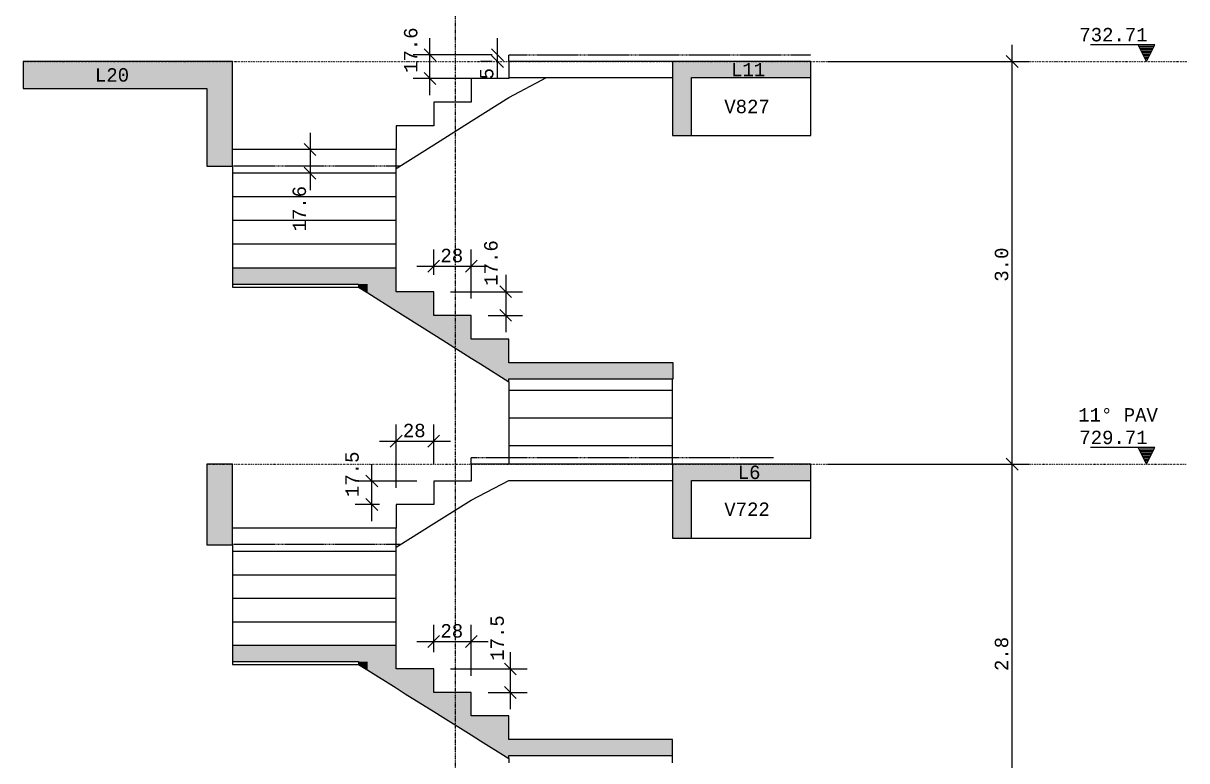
# Model space of a CAD drawing. Extents: x 37185 to 43130, y -8131 to -3926.
# Drawn here: x 40793 to 41660, y -5061 to -4512 of the extents above; entities that cross this region are included whole.
import ezdxf

# ---------------------------------------------------------------- set-up
doc = ezdxf.new("R2010")
doc.units = 0
doc.header["$MEASUREMENT"] = 0
for name, pattern in [('ESTILO_TQS_0001', [1, 0.7, -0.3]), ('ESTILO_TQS_0002', [0.4, 0.1, -0.3]), ('ESTILO_TQS_0004', [1.12, 0.5, -0.2, 0.01, -0.2, 0.01, -0.2])]:
    doc.linetypes.add(name, pattern=pattern)
for name, color, linetype in [('36', 253, 'CONTINUOUS'), ('48', 4, 'CONTINUOUS'), ('52', 1, 'CONTINUOUS'), ('67', 7, 'CONTINUOUS'), ('68', 4, 'CONTINUOUS'), ('70', 160, 'CONTINUOUS'), ('74', 2, 'CONTINUOUS'), ('75', 9, 'CONTINUOUS')]:
    doc.layers.add(name, color=color, linetype=linetype)
doc.styles.add('TQS_LUCIDA_CONSOLE', font='lucon.TTF')

msp = doc.modelspace()

# ---------------------------------------------------------------- linework, layer by layer
at = {"layer": '36', "linetype": 'Continuous'}
for points in [[(40793.335, -4547.414), (40930.144, -4551.176), (40930.144, -4540.223)], [(40793.335, -4547.414), (40930.144, -4540.223), (40793.335, -4547.414)], [(40793.335, -4547.414), (40930.144, -4540.223), (40885.235, -4540.223)], [(40793.335, -4547.414), (40885.235, -4540.223), (40793.335, -4547.414)], [(40793.335, -4547.414), (40885.235, -4540.223), (40848.144, -4540.223)], [(40793.335, -4547.414), (40848.144, -4540.223), (40793.335, -4547.414)], [(40793.335, -4547.414), (40848.144, -4540.223), (40845.624, -4540.223)], [(40793.335, -4547.414), (40845.624, -4540.223), (40793.335, -4547.414)], [(40793.335, -4547.414), (40845.624, -4540.223), (40828.367, -4540.223)], [(40793.335, -4547.414), (40828.367, -4540.223), (40793.335, -4547.414)], [(40793.335, -4547.414), (40828.367, -4540.223), (40828.218, -4540.223)], [(40793.335, -4547.414), (40828.218, -4540.223), (40793.335, -4547.414)], [(40793.335, -4547.414), (40828.218, -4540.223), (40825.993, -4540.223)], [(40793.335, -4547.414), (40825.993, -4540.223), (40793.335, -4547.414)], [(40793.335, -4547.414), (40825.993, -4540.223), (40815.056, -4540.223)], [(40793.335, -4547.414), (40815.056, -4540.223), (40793.335, -4547.414)], [(40793.335, -4547.414), (40815.056, -4540.223), (40793.335, -4540.223)], [(40793.335, -4547.414), (40793.335, -4540.223), (40793.335, -4547.414)], [(40930.144, -4540.223), (40930.144, -4618.223), (40931.652, -4618.223)], [(40930.144, -4540.223), (40931.652, -4618.223), (40930.144, -4540.223)], [(40930.144, -4540.223), (40931.652, -4618.223), (40948.87, -4618.223)], [(40930.144, -4540.223), (40948.87, -4618.223), (40930.144, -4540.223)], [(40930.144, -4540.223), (40948.87, -4618.223), (40949.144, -4618.223)], [(40930.144, -4540.223), (40949.144, -4618.223), (40930.144, -4540.223)], [(40930.144, -4540.223), (40949.144, -4618.223), (40949.144, -4547.542)], [(40930.144, -4540.223), (40949.144, -4547.542), (40930.144, -4540.223)], [(40930.144, -4540.223), (40949.144, -4547.542), (40949.144, -4546.415)], [(40930.144, -4540.223), (40949.144, -4546.415), (40930.144, -4540.223)], [(40930.144, -4540.223), (40949.144, -4546.415), (40949.144, -4540.223)], [(40930.144, -4540.223), (40949.144, -4540.223), (40930.144, -4540.223)], [(41277.144, -4540.223), (41277.144, -4595.223), (41279.239, -4595.223)], [(41277.144, -4540.223), (41279.239, -4595.223), (41277.144, -4540.223)], [(41277.144, -4540.223), (41279.239, -4595.223), (41291.144, -4595.223)], [(41277.144, -4540.223), (41291.144, -4595.223), (41277.144, -4540.223)], [(41277.144, -4540.223), (41291.144, -4595.223), (41291.144, -4548.451)], [(41277.144, -4540.223), (41291.144, -4548.451), (41277.144, -4540.223)], [(41277.144, -4540.223), (41291.144, -4548.451), (41291.144, -4540.223)], [(41277.144, -4540.223), (41291.144, -4540.223), (41277.144, -4540.223)], [(41313.882, -4540.223), (41291.144, -4540.223), (41291.144, -4550.427)], [(41313.882, -4540.223), (41291.144, -4550.427), (41313.882, -4540.223)], [(41313.882, -4540.223), (41291.144, -4550.427), (41291.144, -4552.223)], [(41313.882, -4540.223), (41291.144, -4552.223), (41313.882, -4540.223)], [(41313.882, -4540.223), (41291.144, -4552.223), (41304.466, -4552.223)], [(41313.882, -4540.223), (41304.466, -4552.223), (41313.882, -4540.223)], [(41313.882, -4540.223), (41304.466, -4552.223), (41313.882, -4552.223)], [(41313.882, -4540.223), (41313.882, -4552.223), (41313.882, -4540.223)], [(41313.882, -4540.223), (41313.882, -4552.223), (41380.186, -4552.223)], [(41313.882, -4540.223), (41380.186, -4552.223), (41313.882, -4540.223)], [(41313.882, -4540.223), (41380.186, -4552.223), (41380.186, -4548.522)], [(41313.882, -4540.223), (41380.186, -4548.522), (41313.882, -4540.223)], [(41313.882, -4540.223), (41380.186, -4548.522), (41380.186, -4547.997)], [(41313.882, -4540.223), (41380.186, -4547.997), (41313.882, -4540.223)], [(41313.882, -4540.223), (41380.186, -4547.997), (41380.186, -4546.945)], [(41313.882, -4540.223), (41380.186, -4546.945), (41313.882, -4540.223)], [(41313.882, -4540.223), (41380.186, -4546.945), (41380.186, -4546.202)], [(41313.882, -4540.223), (41380.186, -4546.202), (41313.882, -4540.223)], [(41313.882, -4540.223), (41380.186, -4546.202), (41380.186, -4545.458)], [(41313.882, -4540.223), (41380.186, -4545.458), (41313.882, -4540.223)], [(41313.882, -4540.223), (41380.186, -4545.458), (41380.186, -4540.223)], [(41313.882, -4540.223), (41380.186, -4540.223), (41313.882, -4540.223)], [(40793.335, -4547.414), (40793.335, -4560.223), (40815.056, -4560.223)], [(40793.335, -4547.414), (40815.056, -4560.223), (40793.335, -4547.414)], [(40793.335, -4547.414), (40815.056, -4560.223), (40825.993, -4560.223)], [(40793.335, -4547.414), (40825.993, -4560.223), (40793.335, -4547.414)], [(40793.335, -4547.414), (40825.993, -4560.223), (40828.218, -4560.223)], [(40793.335, -4547.414), (40828.218, -4560.223), (40793.335, -4547.414)], [(40793.335, -4547.414), (40828.218, -4560.223), (40845.624, -4560.223)], [(40793.335, -4547.414), (40845.624, -4560.223), (40793.335, -4547.414)], [(40793.335, -4547.414), (40845.624, -4560.223), (40848.144, -4560.223)], [(40793.335, -4547.414), (40848.144, -4560.223), (40793.335, -4547.414)], [(40793.335, -4547.414), (40848.144, -4560.223), (40885.235, -4560.223)], [(40793.335, -4547.414), (40885.235, -4560.223), (40793.335, -4547.414)], [(40793.335, -4547.414), (40885.235, -4560.223), (40930.144, -4560.223)], [(40793.335, -4547.414), (40930.144, -4560.223), (40793.335, -4547.414)], [(40793.335, -4547.414), (40930.144, -4560.223), (40930.144, -4551.176)], [(40793.335, -4547.414), (40930.144, -4551.176), (40793.335, -4547.414)], [(40949.144, -4694.043), (40949.144, -4706.043), (40978.87, -4706.043)], [(40949.144, -4694.043), (40978.87, -4706.043), (40949.144, -4694.043)], [(40949.144, -4694.043), (40978.87, -4706.043), (41065.098, -4706.043)], [(40949.144, -4694.043), (41065.098, -4706.043), (40949.144, -4694.043)], [(40949.144, -4694.043), (41065.098, -4706.043), (41071.144, -4706.043)], [(40949.144, -4694.043), (41071.144, -4706.043), (40949.144, -4694.043)], [(40949.144, -4694.043), (41071.144, -4706.043), (41071.144, -4696.967)], [(40949.144, -4694.043), (41071.144, -4696.967), (40949.144, -4694.043)], [(40949.144, -4694.043), (41071.144, -4696.967), (41071.144, -4694.043)], [(40949.144, -4694.043), (41071.144, -4694.043), (40949.144, -4694.043)], [(41049.967, -4712.527), (41049.967, -4706.043), (41043.144, -4706.043)], [(41049.967, -4712.527), (41043.144, -4706.043), (41049.967, -4712.527)], [(41049.967, -4712.527), (41043.144, -4706.043), (41043.144, -4706.575)], [(41049.967, -4712.527), (41043.144, -4706.575), (41049.967, -4712.527)], [(41049.967, -4712.527), (41043.144, -4706.575), (41043.144, -4708.227)], [(41049.967, -4712.527), (41071.144, -4710.875), (41071.144, -4706.043)], [(41049.967, -4712.527), (41071.144, -4706.043), (41049.967, -4712.527)], [(41049.967, -4712.527), (41071.144, -4706.043), (41049.967, -4706.043)], [(41049.967, -4712.527), (41049.967, -4706.043), (41049.967, -4712.527)], [(41049.967, -4712.527), (41043.144, -4708.227), (41049.967, -4712.527)], [(41049.967, -4712.527), (41071.144, -4725.874), (41071.144, -4710.875)], [(41049.967, -4712.527), (41071.144, -4710.875), (41049.967, -4712.527)], [(41077.967, -4730.174), (41077.967, -4711.69), (41071.144, -4711.69)], [(41077.967, -4730.174), (41071.144, -4711.69), (41077.967, -4730.174)], [(41077.967, -4730.174), (41071.144, -4711.69), (41071.144, -4715.146)], [(41077.967, -4730.174), (41071.144, -4715.146), (41077.967, -4730.174)], [(41077.967, -4730.174), (41071.144, -4715.146), (41071.144, -4725.874)], [(41077.967, -4730.174), (41099.144, -4719.446), (41099.144, -4711.69)], [(41077.967, -4730.174), (41099.144, -4711.69), (41077.967, -4730.174)], [(41077.967, -4730.174), (41099.144, -4711.69), (41077.967, -4711.69)], [(41077.967, -4730.174), (41077.967, -4711.69), (41077.967, -4730.174)], [(41077.967, -4730.174), (41099.144, -4743.521), (41099.144, -4719.446)], [(41077.967, -4730.174), (41099.144, -4719.446), (41077.967, -4730.174)], [(41077.967, -4730.174), (41071.144, -4725.874), (41077.967, -4730.174)], [(41105.976, -4747.827), (41105.976, -4729.337), (41099.144, -4729.337)], [(41105.976, -4747.827), (41099.144, -4729.337), (41105.976, -4747.827)], [(41105.976, -4747.827), (41099.144, -4729.337), (41099.144, -4732.798)], [(41105.976, -4747.827), (41099.144, -4732.798), (41105.976, -4747.827)], [(41105.976, -4747.827), (41099.144, -4732.798), (41099.144, -4743.521)], [(41105.976, -4747.827), (41127.144, -4737.103), (41127.144, -4729.337)], [(41105.976, -4747.827), (41127.144, -4729.337), (41105.976, -4747.827)], [(41105.976, -4747.827), (41127.144, -4729.337), (41105.976, -4729.337)], [(41105.976, -4747.827), (41105.976, -4729.337), (41105.976, -4747.827)], [(41105.976, -4747.827), (41127.144, -4761.168), (41127.144, -4737.103)], [(41105.976, -4747.827), (41127.144, -4737.103), (41105.976, -4747.827)], [(41105.976, -4747.827), (41099.144, -4743.521), (41105.976, -4747.827)], [(41133.985, -4765.48), (41133.985, -4746.984), (41127.144, -4746.984)], [(41133.985, -4765.48), (41127.144, -4746.984), (41133.985, -4765.48)], [(41133.985, -4765.48), (41127.144, -4746.984), (41127.144, -4750.449)], [(41133.985, -4765.48), (41155.144, -4754.761), (41155.144, -4746.984)], [(41133.985, -4765.48), (41155.144, -4746.984), (41133.985, -4765.48)], [(41133.985, -4765.48), (41155.144, -4746.984), (41133.985, -4746.984)], [(41133.985, -4765.48), (41133.985, -4746.984), (41133.985, -4765.48)], [(41133.985, -4765.48), (41127.144, -4750.449), (41133.985, -4765.48)], [(41133.985, -4765.48), (41127.144, -4750.449), (41127.144, -4761.168)], [(41133.985, -4765.48), (41155.144, -4778.817), (41155.144, -4754.761)], [(41133.985, -4765.48), (41155.144, -4754.761), (41133.985, -4765.48)], [(41133.985, -4765.48), (41127.144, -4761.168), (41133.985, -4765.48)], [(41206.147, -4764.633), (41155.144, -4764.633), (41155.144, -4773.697)], [(41206.147, -4764.633), (41155.144, -4773.697), (41206.147, -4764.633)], [(41206.147, -4764.633), (41155.144, -4773.697), (41155.144, -4776.633)], [(41206.147, -4764.633), (41155.144, -4776.633), (41206.147, -4764.633)], [(41206.147, -4764.633), (41155.144, -4776.633), (41176.299, -4776.633)], [(41206.147, -4764.633), (41176.299, -4776.633), (41206.147, -4764.633)], [(41206.147, -4764.633), (41176.299, -4776.633), (41206.147, -4776.633)], [(41206.147, -4764.633), (41206.147, -4776.633), (41206.147, -4764.633)], [(41206.147, -4764.633), (41206.147, -4776.633), (41277.522, -4776.633)], [(41206.147, -4764.633), (41277.522, -4776.633), (41206.147, -4764.633)], [(41206.147, -4764.633), (41277.522, -4776.633), (41277.522, -4767.569)], [(41206.147, -4764.633), (41277.522, -4767.569), (41206.147, -4764.633)], [(41206.147, -4764.633), (41277.522, -4767.569), (41277.522, -4764.633)], [(41206.147, -4764.633), (41277.522, -4764.633), (41206.147, -4764.633)], [(40930.144, -4840.223), (40930.144, -4900.223), (40931.652, -4900.223)], [(40930.144, -4840.223), (40931.652, -4900.223), (40930.144, -4840.223)], [(40930.144, -4840.223), (40931.652, -4900.223), (40948.87, -4900.223)], [(40930.144, -4840.223), (40948.87, -4900.223), (40930.144, -4840.223)], [(40930.144, -4840.223), (40948.87, -4900.223), (40949.144, -4900.223)], [(40930.144, -4840.223), (40949.144, -4900.223), (40930.144, -4840.223)], [(40930.144, -4840.223), (40949.144, -4900.223), (40949.144, -4845.853)], [(40930.144, -4840.223), (40949.144, -4845.853), (40930.144, -4840.223)], [(40930.144, -4840.223), (40949.144, -4845.853), (40949.144, -4844.986)], [(40930.144, -4840.223), (40949.144, -4844.986), (40930.144, -4840.223)], [(40930.144, -4840.223), (40949.144, -4844.986), (40949.144, -4840.223)], [(40930.144, -4840.223), (40949.144, -4840.223), (40930.144, -4840.223)], [(41277.144, -4840.223), (41277.144, -4895.223), (41280.118, -4895.223)], [(41277.144, -4840.223), (41280.118, -4895.223), (41277.144, -4840.223)], [(41277.144, -4840.223), (41280.118, -4895.223), (41291.144, -4895.223)], [(41277.144, -4840.223), (41291.144, -4895.223), (41277.144, -4840.223)], [(41277.144, -4840.223), (41291.144, -4895.223), (41291.144, -4851.907)], [(41277.144, -4840.223), (41291.144, -4851.907), (41277.144, -4840.223)], [(41277.144, -4840.223), (41291.144, -4851.907), (41291.144, -4840.223)], [(41277.144, -4840.223), (41291.144, -4840.223), (41277.144, -4840.223)], [(41291.144, -4840.223), (41291.144, -4852.223), (41310.06, -4852.223)], [(41291.144, -4840.223), (41310.06, -4852.223), (41291.144, -4840.223)], [(41291.144, -4840.223), (41310.06, -4852.223), (41323.43, -4852.223)], [(41291.144, -4840.223), (41323.43, -4852.223), (41291.144, -4840.223)], [(41291.144, -4840.223), (41323.43, -4852.223), (41380.186, -4852.223)], [(41291.144, -4840.223), (41380.186, -4852.223), (41291.144, -4840.223)], [(41291.144, -4840.223), (41380.186, -4852.223), (41380.186, -4849.055)], [(41291.144, -4840.223), (41380.186, -4849.055), (41291.144, -4840.223)], [(41291.144, -4840.223), (41380.186, -4849.055), (41380.186, -4848.309)], [(41291.144, -4840.223), (41380.186, -4848.309), (41291.144, -4840.223)], [(41291.144, -4840.223), (41380.186, -4848.309), (41380.186, -4846.816)], [(41291.144, -4840.223), (41380.186, -4846.816), (41291.144, -4840.223)], [(41291.144, -4840.223), (41380.186, -4846.816), (41380.186, -4845.76)], [(41291.144, -4840.223), (41380.186, -4845.76), (41291.144, -4840.223)], [(41291.144, -4840.223), (41380.186, -4845.76), (41380.186, -4844.704)], [(41291.144, -4840.223), (41380.186, -4844.704), (41291.144, -4840.223)], [(41291.144, -4840.223), (41380.186, -4844.704), (41380.186, -4840.223)], [(41291.144, -4840.223), (41380.186, -4840.223), (41291.144, -4840.223)], [(40949.144, -4984.299), (41071.144, -4978.147), (41071.144, -4975.223)], [(40949.144, -4984.299), (41071.144, -4975.223), (40949.144, -4984.299)], [(40949.144, -4984.299), (41071.144, -4975.223), (41065.098, -4975.223)], [(40949.144, -4984.299), (41065.098, -4975.223), (40949.144, -4984.299)], [(40949.144, -4984.299), (41065.098, -4975.223), (40978.87, -4975.223)], [(40949.144, -4984.299), (40978.87, -4975.223), (40949.144, -4984.299)], [(40949.144, -4984.299), (40978.87, -4975.223), (40949.144, -4975.223)], [(40949.144, -4984.299), (40949.144, -4975.223), (40949.144, -4984.299)], [(40949.144, -4984.299), (41071.144, -4987.223), (41071.144, -4978.147)], [(40949.144, -4984.299), (41071.144, -4978.147), (40949.144, -4984.299)], [(40949.144, -4984.299), (40949.144, -4987.223), (40978.87, -4987.223)], [(40949.144, -4984.299), (40978.87, -4987.223), (40949.144, -4984.299)], [(40949.144, -4984.299), (40978.87, -4987.223), (41065.098, -4987.223)], [(40949.144, -4984.299), (41065.098, -4987.223), (40949.144, -4984.299)], [(40949.144, -4984.299), (41065.098, -4987.223), (41071.144, -4987.223)], [(40949.144, -4984.299), (41071.144, -4987.223), (40949.144, -4984.299)], [(41049.967, -4993.638), (41049.967, -4987.223), (41043.144, -4987.223)], [(41049.967, -4993.638), (41043.144, -4987.223), (41049.967, -4993.638)], [(41049.967, -4993.638), (41043.144, -4987.223), (41043.144, -4987.747)], [(41049.967, -4993.638), (41043.144, -4987.747), (41049.967, -4993.638)], [(41049.967, -4993.638), (41043.144, -4987.747), (41043.144, -4989.374)], [(41049.967, -4993.638), (41043.144, -4989.374), (41049.967, -4993.638)], [(41049.967, -4993.638), (41071.144, -4992.011), (41071.144, -4987.223)], [(41049.967, -4993.638), (41071.144, -4987.223), (41049.967, -4993.638)], [(41049.967, -4993.638), (41071.144, -4987.223), (41049.967, -4987.223)], [(41049.967, -4993.638), (41049.967, -4987.223), (41049.967, -4993.638)], [(41049.967, -4993.638), (41071.144, -5006.874), (41071.144, -4992.011)], [(41049.967, -4993.638), (41071.144, -4992.011), (41049.967, -4993.638)], [(41077.967, -5011.138), (41077.967, -4992.723), (41071.144, -4992.723)], [(41077.967, -5011.138), (41071.144, -4992.723), (41077.967, -5011.138)], [(41077.967, -5011.138), (41071.144, -4992.723), (41071.144, -4996.171)], [(41077.967, -5011.138), (41099.144, -5000.435), (41099.144, -4992.723)], [(41077.967, -5011.138), (41099.144, -4992.723), (41077.967, -5011.138)], [(41077.967, -5011.138), (41099.144, -4992.723), (41077.967, -4992.723)], [(41077.967, -5011.138), (41077.967, -4992.723), (41077.967, -5011.138)], [(41077.967, -5011.138), (41071.144, -4996.171), (41077.967, -5011.138)], [(41077.967, -5011.138), (41071.144, -4996.171), (41071.144, -5006.874)], [(41077.967, -5011.138), (41099.144, -5024.374), (41099.144, -5000.435)], [(41077.967, -5011.138), (41099.144, -5000.435), (41077.967, -5011.138)], [(41077.967, -5011.138), (41071.144, -5006.874), (41077.967, -5011.138)], [(41105.967, -5028.638), (41105.967, -5010.223), (41099.144, -5010.223)], [(41105.967, -5028.638), (41099.144, -5010.223), (41105.967, -5028.638)], [(41105.967, -5028.638), (41099.144, -5010.223), (41099.144, -5013.671)], [(41105.967, -5028.638), (41127.144, -5017.935), (41127.144, -5010.223)], [(41105.967, -5028.638), (41127.144, -5010.223), (41105.967, -5028.638)], [(41105.967, -5028.638), (41127.144, -5010.223), (41105.967, -5010.223)], [(41105.967, -5028.638), (41105.967, -5010.223), (41105.967, -5028.638)], [(41105.967, -5028.638), (41099.144, -5013.671), (41105.967, -5028.638)], [(41105.967, -5028.638), (41099.144, -5013.671), (41099.144, -5024.374)], [(41105.967, -5028.638), (41127.144, -5041.874), (41127.144, -5017.935)], [(41105.967, -5028.638), (41127.144, -5017.935), (41105.967, -5028.638)], [(41105.967, -5028.638), (41099.144, -5024.374), (41105.967, -5028.638)], [(41133.967, -5046.138), (41133.967, -5027.723), (41127.144, -5027.723)], [(41133.967, -5046.138), (41127.144, -5027.723), (41133.967, -5046.138)], [(41133.967, -5046.138), (41127.144, -5027.723), (41127.144, -5031.171)], [(41133.967, -5046.138), (41155.144, -5035.435), (41155.144, -5027.723)], [(41133.967, -5046.138), (41155.144, -5027.723), (41133.967, -5046.138)], [(41133.967, -5046.138), (41155.144, -5027.723), (41133.967, -5027.723)], [(41133.967, -5046.138), (41133.967, -5027.723), (41133.967, -5046.138)], [(41133.967, -5046.138), (41127.144, -5031.171), (41133.967, -5046.138)], [(41133.967, -5046.138), (41127.144, -5031.171), (41127.144, -5041.874)], [(41133.967, -5046.138), (41155.144, -5059.374), (41155.144, -5035.435)], [(41133.967, -5046.138), (41155.144, -5035.435), (41133.967, -5046.138)], [(41133.967, -5046.138), (41127.144, -5041.874), (41133.967, -5046.138)], [(41206.053, -5045.223), (41155.144, -5045.223), (41155.144, -5054.299)], [(41206.053, -5045.223), (41155.144, -5054.299), (41206.053, -5045.223)], [(41206.053, -5045.223), (41155.144, -5054.299), (41155.144, -5057.223)], [(41206.053, -5045.223), (41155.144, -5057.223), (41206.053, -5045.223)], [(41206.053, -5045.223), (41155.144, -5057.223), (41176.327, -5057.223)], [(41206.053, -5045.223), (41176.327, -5057.223), (41206.053, -5045.223)], [(41206.053, -5045.223), (41176.327, -5057.223), (41206.053, -5057.223)], [(41206.053, -5045.223), (41206.053, -5057.223), (41206.053, -5045.223)], [(41206.053, -5045.223), (41206.053, -5057.223), (41277.144, -5057.223)], [(41206.053, -5045.223), (41277.144, -5057.223), (41206.053, -5045.223)], [(41206.053, -5045.223), (41277.144, -5057.223), (41277.144, -5048.147)], [(41206.053, -5045.223), (41277.144, -5048.147), (41206.053, -5045.223)], [(41206.053, -5045.223), (41277.144, -5048.147), (41277.144, -5045.223)], [(41206.053, -5045.223), (41277.144, -5045.223), (41206.053, -5045.223)]]:
    msp.add_solid(points, dxfattribs=at)
at = {"layer": '48', "linetype": 'Continuous'}
for p, q in [((41155.144, -4540.223), (41155.144, -4552.223)), ((41277.144, -4540.223), (41155.144, -4540.223)), ((41155.144, -4552.87), (41127.144, -4552.87)), ((41127.144, -4552.87), (41127.144, -4570.517)), ((41155.144, -4552.223), (41183.144, -4552.223)), ((41155.144, -4552.223), (41155.144, -4552.87)), ((41155.144, -4567.054), (41183.144, -4552.223)), ((41183.144, -4552.223), (41277.144, -4552.223)), ((41380.186, -4572.447), (41380.186, -4552.223)), ((41127.144, -4584.701), (41155.144, -4567.054)), ((41127.144, -4570.517), (41099.144, -4570.517)), ((41099.144, -4570.517), (41099.144, -4588.164)), ((41380.186, -4595.223), (41380.186, -4572.447)), ((41099.144, -4602.348), (41127.144, -4584.701)), ((41099.144, -4588.164), (41071.144, -4588.164)), ((41071.144, -4588.164), (41071.144, -4605.813)), ((41071.144, -4619.997), (41099.144, -4602.348)), ((41291.144, -4595.223), (41380.186, -4595.223)), ((41071.144, -4605.813), (40949.144, -4605.813)), ((41071.144, -4617.813), (41071.144, -4605.813)), ((40949.144, -4618.223), (40949.144, -4623.46)), ((41071.144, -4619.997), (41071.144, -4617.813)), ((41071.144, -4623.46), (41071.144, -4619.997)), ((40949.144, -4623.46), (40949.144, -4637.644)), ((41071.144, -4623.46), (40949.144, -4623.46)), ((41071.144, -4637.644), (41071.144, -4623.46)), ((40949.144, -4637.644), (40949.144, -4641.107)), ((41071.144, -4641.107), (41071.144, -4637.644)), ((40949.144, -4641.107), (40949.144, -4655.291)), ((41016.78, -4641.107), (40949.144, -4641.107)), ((41071.144, -4641.107), (41016.78, -4641.107)), ((41071.144, -4655.291), (41071.144, -4641.107)), ((40949.144, -4655.291), (40949.144, -4658.754)), ((40949.144, -4658.754), (40949.144, -4672.938)), ((41016.78, -4658.754), (40949.144, -4658.754)), ((41071.144, -4658.754), (41016.78, -4658.754)), ((41071.144, -4658.754), (41071.144, -4655.291)), ((41071.144, -4672.938), (41071.144, -4658.754)), ((40949.144, -4672.938), (40949.144, -4676.401)), ((40949.144, -4676.401), (40949.144, -4690.585)), ((41016.78, -4676.401), (40949.144, -4676.401)), ((41071.144, -4676.401), (41016.78, -4676.401)), ((41071.144, -4676.401), (41071.144, -4672.938)), ((41071.144, -4690.585), (41071.144, -4676.401)), ((40949.144, -4690.585), (40949.144, -4694.043)), ((41071.144, -4694.043), (41071.144, -4690.585)), ((40949.144, -4706.043), (40949.144, -4708.227)), ((40949.144, -4708.227), (41043.144, -4708.227)), ((41155.144, -4778.817), (41155.144, -4782.28)), ((41155.144, -4782.28), (41155.144, -4796.464)), ((41277.144, -4778.817), (41277.144, -4776.633)), ((41277.144, -4782.28), (41277.144, -4778.817)), ((41277.144, -4796.464), (41277.144, -4782.28)), ((41277.144, -4785.216), (41155.144, -4785.216)), ((41155.144, -4796.464), (41155.144, -4799.927)), ((41155.144, -4799.927), (41155.144, -4814.111)), ((41277.144, -4799.927), (41277.144, -4796.464)), ((41277.144, -4814.111), (41277.144, -4799.927)), ((41277.144, -4805.798), (41155.144, -4805.798)), ((41155.144, -4814.111), (41155.144, -4817.574)), ((41155.144, -4817.574), (41155.144, -4831.758)), ((41277.144, -4817.574), (41277.144, -4814.111)), ((41277.144, -4831.758), (41277.144, -4817.574)), ((41277.144, -4826.381), (41155.144, -4826.381)), ((41155.144, -4831.758), (41155.144, -4835.223)), ((41155.144, -4835.223), (41155.144, -4840.223)), ((41277.144, -4835.223), (41277.144, -4831.758)), ((41277.144, -4840.223), (41277.144, -4835.223)), ((41127.144, -4840.223), (41127.144, -4852.223)), ((41277.144, -4840.223), (41127.144, -4840.223)), ((41127.144, -4852.723), (41099.144, -4852.723)), ((41099.144, -4852.723), (41099.144, -4870.223)), ((41127.144, -4852.223), (41127.144, -4852.723)), ((41127.144, -4866.874), (41155.144, -4852.223)), ((41155.144, -4852.223), (41277.144, -4852.223)), ((41380.186, -4872.447), (41380.186, -4852.223)), ((41099.144, -4870.223), (41071.144, -4870.223)), ((41071.144, -4870.223), (41071.144, -4887.723)), ((41099.144, -4884.374), (41127.144, -4866.874)), ((41380.186, -4895.223), (41380.186, -4872.447)), ((41071.144, -4887.723), (40949.144, -4887.723)), ((41071.144, -4901.874), (41099.144, -4884.374)), ((41071.144, -4899.723), (41071.144, -4887.723)), ((41291.144, -4895.223), (41380.186, -4895.223)), ((40949.144, -4900.223), (40949.144, -4905.223)), ((40949.144, -4905.223), (40949.144, -4919.374)), ((40983.29, -4905.223), (40949.144, -4905.223)), ((41071.144, -4905.223), (40983.29, -4905.223)), ((41071.144, -4901.874), (41071.144, -4899.723)), ((41071.144, -4905.223), (41071.144, -4901.874)), ((41071.144, -4919.374), (41071.144, -4905.223)), ((40949.144, -4919.374), (40949.144, -4922.723)), ((40949.144, -4922.723), (40949.144, -4936.874)), ((41016.599, -4922.723), (40949.144, -4922.723)), ((41071.144, -4922.723), (41016.599, -4922.723)), ((41071.144, -4922.723), (41071.144, -4919.374)), ((41071.144, -4936.874), (41071.144, -4922.723)), ((40949.144, -4936.874), (40949.144, -4940.223)), ((40949.144, -4940.223), (40949.144, -4954.374)), ((41016.599, -4940.223), (40949.144, -4940.223)), ((41071.144, -4940.223), (41016.599, -4940.223)), ((41071.144, -4940.223), (41071.144, -4936.874)), ((41071.144, -4954.374), (41071.144, -4940.223)), ((40949.144, -4954.374), (40949.144, -4957.723)), ((40949.144, -4957.723), (40949.144, -4971.874)), ((41016.599, -4957.723), (40949.144, -4957.723)), ((41071.144, -4957.723), (41016.599, -4957.723)), ((41071.144, -4957.723), (41071.144, -4954.374)), ((41071.144, -4971.874), (41071.144, -4957.723)), ((40949.144, -4971.874), (40949.144, -4975.223)), ((41071.144, -4975.223), (41071.144, -4971.874)), ((40949.144, -4987.223), (40949.144, -4989.374)), ((40949.144, -4989.374), (41043.144, -4989.374)), ((41155.144, -5059.374), (41155.144, -5062.723)), ((41277.144, -5059.374), (41277.144, -5057.223)), ((41277.144, -5062.723), (41277.144, -5059.374))]:
    msp.add_line(p, q, dxfattribs=at)
at = {"layer": '52', "linetype": 'Continuous'}
for points in [[(40949.144, -4540.223), (40930.144, -4540.223), (40885.235, -4540.223), (40848.144, -4540.223), (40845.624, -4540.223), (40828.367, -4540.223), (40828.218, -4540.223), (40825.993, -4540.223), (40815.056, -4540.223), (40793.335, -4540.223)], [(40793.335, -4540.223), (40793.335, -4547.414), (40793.335, -4560.223)], [(40949.144, -4618.223), (40949.144, -4617.813), (40949.144, -4605.813), (40949.144, -4547.542), (40949.144, -4546.415), (40949.144, -4540.223)], [(41277.144, -4540.223), (41277.144, -4552.223), (41277.144, -4595.223)], [(41380.186, -4540.223), (41313.882, -4540.223), (41291.144, -4540.223), (41277.144, -4540.223)], [(41380.186, -4552.223), (41380.186, -4548.522), (41380.186, -4547.997), (41380.186, -4547.254), (41380.186, -4546.945), (41380.186, -4546.202), (41380.186, -4545.458), (41380.186, -4540.223)], [(41291.144, -4595.223), (41291.144, -4552.223)], [(41291.144, -4552.223), (41304.466, -4552.223), (41310.571, -4552.223), (41313.882, -4552.223), (41324.302, -4552.223), (41380.186, -4552.223)], [(40793.335, -4560.223), (40815.056, -4560.223), (40825.993, -4560.223), (40828.218, -4560.223), (40845.624, -4560.223), (40848.144, -4560.223), (40885.235, -4560.223), (40930.144, -4560.223)], [(40930.144, -4560.223), (40930.144, -4618.223)], [(41277.144, -4595.223), (41279.239, -4595.223), (41291.144, -4595.223)], [(40930.144, -4618.223), (40931.652, -4618.223), (40948.87, -4618.223), (40949.144, -4618.223)], [(40949.144, -4694.043), (40949.144, -4706.043)], [(41071.144, -4694.043), (41016.771, -4694.043), (40949.144, -4694.043)], [(41071.144, -4711.69), (41071.144, -4710.875), (41071.144, -4708.227), (41071.144, -4706.043), (41071.144, -4696.967), (41071.144, -4694.043)], [(40949.144, -4706.043), (40978.87, -4706.043), (41043.144, -4706.043)], [(41043.144, -4706.043), (41043.144, -4706.575), (41043.144, -4708.227)], [(41043.144, -4708.227), (41049.967, -4712.527), (41071.144, -4725.874), (41077.967, -4730.174), (41099.144, -4743.521), (41105.976, -4747.827), (41127.144, -4761.168)], [(41099.144, -4711.69), (41077.967, -4711.69), (41071.144, -4711.69)], [(41099.144, -4729.337), (41099.144, -4719.446), (41099.144, -4711.69)], [(41127.144, -4729.337), (41105.976, -4729.337), (41099.144, -4729.337)], [(41127.144, -4746.984), (41127.144, -4737.103), (41127.144, -4729.337)], [(41155.144, -4746.984), (41133.985, -4746.984), (41127.144, -4746.984)], [(41155.144, -4764.633), (41155.144, -4754.761), (41155.144, -4746.984)], [(41127.144, -4761.168), (41133.985, -4765.48), (41155.144, -4778.817)], [(41277.522, -4764.633), (41206.147, -4764.633), (41155.144, -4764.633)], [(41277.522, -4776.633), (41277.522, -4767.569), (41277.522, -4764.633)], [(41155.144, -4776.633), (41176.299, -4776.633), (41206.147, -4776.633), (41277.144, -4776.633), (41277.522, -4776.633)], [(41155.144, -4778.817), (41155.144, -4776.633)], [(40930.144, -4840.223), (40930.144, -4900.223)], [(40949.144, -4840.223), (40930.144, -4840.223)], [(40949.144, -4900.223), (40949.144, -4899.723), (40949.144, -4887.723), (40949.144, -4845.853), (40949.144, -4844.986), (40949.144, -4840.223)], [(41277.144, -4840.223), (41277.144, -4847.223), (41277.144, -4849.407), (41277.144, -4852.223), (41277.144, -4895.223)], [(41380.186, -4840.223), (41291.144, -4840.223), (41277.144, -4840.223)], [(41380.186, -4852.223), (41380.186, -4849.055), (41380.186, -4848.309), (41380.186, -4847.254), (41380.186, -4846.816), (41380.186, -4845.76), (41380.186, -4844.704), (41380.186, -4840.223)], [(41291.144, -4895.223), (41291.144, -4852.223)], [(41291.144, -4852.223), (41310.06, -4852.223), (41310.571, -4852.223), (41323.43, -4852.223), (41324.302, -4852.223), (41380.186, -4852.223)], [(41277.144, -4895.223), (41280.118, -4895.223), (41291.144, -4895.223)], [(40930.144, -4900.223), (40931.652, -4900.223), (40948.87, -4900.223), (40949.144, -4900.223)], [(40949.144, -4975.223), (40949.144, -4984.299), (40949.144, -4987.223)], [(41071.144, -4975.223), (41065.098, -4975.223), (41016.599, -4975.223), (40978.87, -4975.223), (40949.144, -4975.223)], [(41071.144, -4992.723), (41071.144, -4992.011), (41071.144, -4989.374), (41071.144, -4987.223), (41071.144, -4978.147), (41071.144, -4975.223)], [(40949.144, -4987.223), (40978.87, -4987.223), (41043.144, -4987.223)], [(41043.144, -4987.223), (41043.144, -4987.747), (41043.144, -4989.374)], [(41043.144, -4989.374), (41049.967, -4993.638), (41071.144, -5006.874), (41077.967, -5011.138), (41099.144, -5024.374), (41105.967, -5028.638), (41127.144, -5041.874), (41133.967, -5046.138), (41155.144, -5059.374)], [(41099.144, -4992.723), (41077.967, -4992.723), (41071.144, -4992.723)], [(41099.144, -5010.223), (41099.144, -5000.435), (41099.144, -4992.723)], [(41127.144, -5010.223), (41105.967, -5010.223), (41099.144, -5010.223)], [(41127.144, -5027.723), (41127.144, -5017.935), (41127.144, -5010.223)], [(41155.144, -5027.723), (41133.967, -5027.723), (41127.144, -5027.723)], [(41155.144, -5045.223), (41155.144, -5035.435), (41155.144, -5027.723)], [(41277.144, -5045.223), (41206.053, -5045.223), (41155.144, -5045.223)], [(41277.144, -5057.223), (41277.144, -5048.147), (41277.144, -5045.223)], [(41155.144, -5057.223), (41176.327, -5057.223), (41206.053, -5057.223), (41277.144, -5057.223)], [(41155.144, -5059.374), (41155.144, -5057.223)]]:
    msp.add_lwpolyline(points, dxfattribs=at)
at = {"layer": '67', "linetype": 'ESTILO_TQS_0002'}
for p, q in [((40793.335, -4540.223), (41660.186, -4540.223)), ((40930.144, -4840.223), (41660.186, -4840.223))]:
    msp.add_line(p, q, dxfattribs=at)
at = {"layer": '68', "linetype": 'ESTILO_TQS_0001'}
for points in [[(41155.144, -4540.223), (41155.144, -4535.223), (41380.186, -4535.223)], [(40949.144, -4617.813), (41074.571, -4617.813)], [(41127.144, -4840.223), (41127.144, -4835.223), (41352.186, -4835.223)], [(40949.144, -4899.723), (41074.571, -4899.723)]]:
    msp.add_lwpolyline(points, dxfattribs=at)
at = {"layer": '70', "linetype": 'ESTILO_TQS_0004'}
msp.add_line((41115.144, -4383.076), (41115.144, -5570.197), dxfattribs=at)
at = {"layer": '75', "linetype": 'Continuous'}
for p, q in [((41096.367, -4565.37), (41096.367, -4522.723)), ((41146.608, -4552.723), (41146.608, -4522.723)), ((41100.787, -4539.642), (41091.948, -4530.803)), ((41151.027, -4539.642), (41142.188, -4530.803)), ((41530.186, -4852.723), (41530.186, -4527.723)), ((41636.436, -4527.723), (41588.436, -4527.723)), ((41630.186, -4540.223), (41623.936, -4527.723)), ((41624.493, -4528.838), (41635.879, -4528.838)), ((41625.051, -4529.952), (41635.321, -4529.952)), ((41625.608, -4531.067), (41634.764, -4531.067)), ((41626.166, -4532.182), (41634.206, -4532.182)), ((41626.723, -4533.297), (41633.649, -4533.297)), ((41630.186, -4540.223), (41636.436, -4527.723)), ((41142.644, -4535.223), (41083.867, -4535.223)), ((41142.644, -4535.223), (41134.108, -4535.223)), ((41142.644, -4540.223), (41134.108, -4540.223)), ((41151.027, -4544.642), (41142.188, -4535.803)), ((41155.144, -4535.223), (41155.144, -4535.223)), ((41155.144, -4535.223), (41155.144, -4535.223)), ((41155.144, -4540.223), (41155.144, -4540.223)), ((41380.186, -4540.223), (41380.186, -4540.223)), ((41380.186, -4540.223), (41380.186, -4540.223)), ((41392.686, -4540.223), (41542.686, -4540.223)), ((41392.686, -4540.223), (41542.686, -4540.223)), ((41534.605, -4544.642), (41525.767, -4535.803)), ((41534.605, -4544.642), (41525.767, -4535.803)), ((41627.28, -4534.411), (41633.092, -4534.411)), ((41627.838, -4535.526), (41632.534, -4535.526)), ((41628.395, -4536.641), (41631.977, -4536.641)), ((41628.953, -4537.756), (41631.419, -4537.756)), ((41629.51, -4538.871), (41630.862, -4538.871)), ((41100.787, -4557.289), (41091.948, -4548.45)), ((41130.805, -4552.87), (41083.867, -4552.87)), ((41143.305, -4552.87), (41143.305, -4552.87)), ((41006.992, -4593.313), (41006.992, -4635.96)), ((41002.573, -4601.393), (41011.411, -4610.232)), ((41002.364, -4605.813), (40994.492, -4605.813)), ((41014.864, -4605.813), (41014.864, -4605.813)), ((41002.573, -4619.04), (41011.411, -4627.879)), ((41005.037, -4623.46), (40994.492, -4623.46)), ((41017.537, -4623.46), (41017.537, -4623.46)), ((41099.144, -4699.19), (41099.144, -4680.201)), ((41127.144, -4716.837), (41127.144, -4680.201)), ((41094.725, -4697.12), (41103.564, -4688.281)), ((41122.725, -4697.12), (41131.564, -4688.281)), ((41086.644, -4692.701), (41139.644, -4692.701)), ((41152.777, -4699.19), (41152.777, -4741.837)), ((41099.144, -4711.69), (41099.144, -4711.69)), ((41099.144, -4711.69), (41099.144, -4711.69)), ((41111.644, -4711.69), (41165.277, -4711.69)), ((41148.358, -4707.27), (41157.197, -4716.109)), ((41127.144, -4729.337), (41127.144, -4729.337)), ((41127.144, -4729.337), (41127.144, -4729.337)), ((41139.644, -4729.337), (41165.277, -4729.337)), ((41148.358, -4724.917), (41157.197, -4733.756)), ((41071.144, -4857.723), (41071.144, -4810.59)), ((41099.144, -4840.223), (41099.144, -4810.59)), ((41066.725, -4827.51), (41075.564, -4818.671)), ((41094.725, -4827.51), (41103.564, -4818.671)), ((41058.644, -4823.09), (41111.644, -4823.09)), ((41530.186, -5132.722), (41530.186, -4827.723)), ((41636.436, -4827.723), (41588.436, -4827.723)), ((41630.186, -4840.223), (41623.936, -4827.723)), ((41630.186, -4840.223), (41636.436, -4827.723)), ((41534.605, -4844.642), (41525.767, -4835.803)), ((41534.605, -4844.642), (41525.767, -4835.803)), ((41624.493, -4828.838), (41635.879, -4828.838)), ((41625.051, -4829.952), (41635.321, -4829.952)), ((41625.608, -4831.067), (41634.764, -4831.067)), ((41626.166, -4832.182), (41634.206, -4832.182)), ((41626.723, -4833.297), (41633.649, -4833.297)), ((41627.28, -4834.411), (41633.092, -4834.411)), ((41627.838, -4835.526), (41632.534, -4835.526)), ((41628.395, -4836.641), (41631.977, -4836.641)), ((41053.061, -4882.723), (41053.061, -4840.223)), ((41380.186, -4840.223), (41380.186, -4840.223)), ((41380.186, -4840.223), (41380.186, -4840.223)), ((41392.686, -4840.223), (41542.686, -4840.223)), ((41392.686, -4840.223), (41542.686, -4840.223)), ((41628.953, -4837.756), (41631.419, -4837.756)), ((41629.51, -4838.871), (41630.862, -4838.871)), ((41086.644, -4852.723), (41040.561, -4852.723)), ((41057.48, -4857.142), (41048.641, -4848.303)), ((41099.144, -4852.723), (41099.144, -4852.723)), ((41099.144, -4852.723), (41099.144, -4852.723)), ((41058.644, -4870.223), (41040.561, -4870.223)), ((41057.48, -4874.642), (41048.641, -4865.803)), ((41071.144, -4870.223), (41071.144, -4870.223)), ((41071.144, -4870.223), (41071.144, -4870.223)), ((41099.144, -4980.223), (41099.144, -4959.809)), ((41127.144, -4997.723), (41127.144, -4959.809)), ((41086.644, -4972.309), (41139.644, -4972.309)), ((41094.725, -4976.728), (41103.564, -4967.889)), ((41122.725, -4976.728), (41131.564, -4967.889)), ((41156.247, -5022.723), (41156.247, -4980.223)), ((41099.144, -4992.723), (41099.144, -4992.723)), ((41099.144, -4992.723), (41099.144, -4992.723)), ((41111.644, -4992.723), (41168.747, -4992.723)), ((41160.666, -4997.142), (41151.828, -4988.303)), ((41127.144, -5010.223), (41127.144, -5010.223)), ((41127.144, -5010.223), (41127.144, -5010.223)), ((41139.644, -5010.223), (41168.747, -5010.223)), ((41160.666, -5014.642), (41151.828, -5005.803))]:
    msp.add_line(p, q, dxfattribs=at)

# ---------------------------------------------------------------- texts
at = {"layer": '74', "linetype": 'Continuous', "style": 'TQS_LUCIDA_CONSOLE'}
for s, p in [('L11', (41320.665, -4551.223)), ('L20', (40846.74, -4555.223)), ('V827', (41315.665, -4578.723)), ('L6', (41325.665, -4851.223)), ('V722', (41315.665, -4878.723))]:
    msp.add_text(s, height=10, dxfattribs=at).set_placement(p)
at = {"layer": '75', "linetype": 'Continuous', "style": 'TQS_LUCIDA_CONSOLE'}
for s, p in [('17.6', (41086.978, -4548.743)), ('5', (41143.608, -4553.556)), ('17.6', (41003.992, -4666.793)), ('17.6', (41146.734, -4707.233)), ('3.0', (41527.186, -4704.223)), ('17.5', (41043.284, -4864.631)), ('17.5', (41151.408, -4986.585)), ('2.8', (41527.186, -4994.222))]:
    msp.add_text(s, height=10, rotation=90, dxfattribs=at).set_placement(p)
for s, p in [('732.71', (41580.186, -4525.223)), ('28', (41104.144, -4689.701)), ('11%%d PAV', (41579.378, -4808.43)), ('28', (41076.144, -4820.09)), ('729.71', (41580.186, -4825.223)), ('28', (41104.144, -4969.309))]:
    msp.add_text(s, height=10, dxfattribs=at).set_placement(p)

doc.saveas('drawing.dxf')
